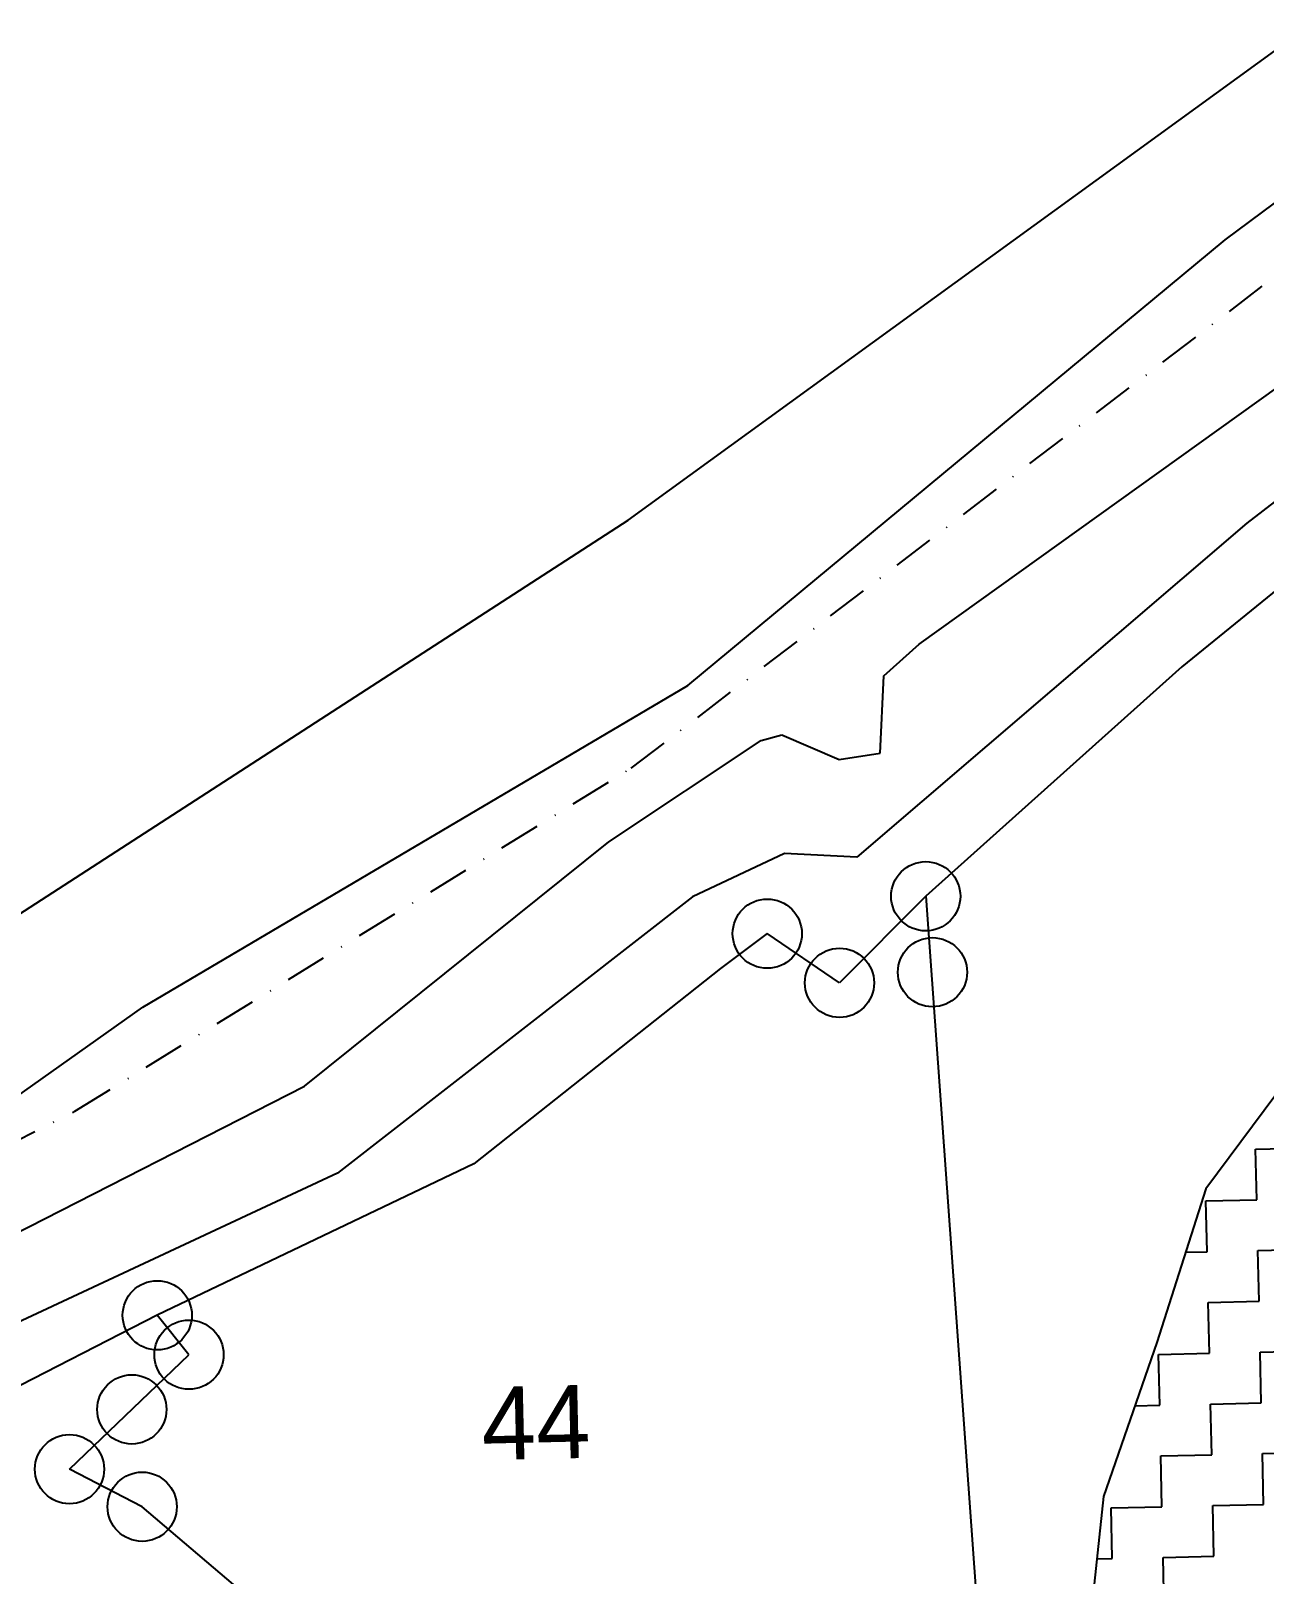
# Model space of a CAD drawing. Header units: metres. Extents: x 281463 to 283423, y 2096851 to 2099007.
# Drawn here: x 282380.2 to 282529.2, y 2098531.2 to 2098717.7 of the extents above; entities that cross this region are included whole.
import ezdxf
from ezdxf.enums import TextEntityAlignment as Align

# ---------------------------------------------------------------- set-up
doc = ezdxf.new("R2010")
doc.units = ezdxf.units.M
doc.linetypes.add('DASHDOT', pattern=[1, 0.5, -0.25, 0, -0.25])
for name, color, linetype in [('LINE_WATER', 4, 'Continuous'), ('POLY_HATCH', 12, 'Continuous'), ('POLY_PARCEL', 6, 'Continuous'), ('POLY_WATER', 4, 'Continuous'), ('TEXT_PARCEL', 7, 'Continuous'), ('V_BOUND_STREAM_LINE', 7, 'DASHDOT')]:
    doc.layers.add(name, color=color, linetype=linetype)
doc.styles.add('TEXT_MAP', font='')
doc.styles.get('TEXT_MAP').set_extended_font_data('Kruti Dev 050')

msp = doc.modelspace()

# ---------------------------------------------------------------- linework, layer by layer
for centre in [(282488.29, 2098613.14), (282469.15, 2098608.62), (282489.1, 2098603.96), (282477.88, 2098602.68), (282395.48, 2098562.51), (282399.31, 2098557.75), (282392.41, 2098551.14), (282384.88, 2098543.92), (282393.66, 2098539.38)]:
    msp.add_circle(centre, 4.18)
at = {"layer": 'LINE_WATER'}
for p, q in [((282524.43, 2098692.43), (282547.73, 2098709.78)), ((282487.49, 2098643.6), (282559.28, 2098695.08)), ((282571.79, 2098692.86), (282527.06, 2098658.2)), ((282459.55, 2098638.62), (282524.43, 2098692.43)), ((282527.06, 2098658.2), (282479.96, 2098617.88)), ((282483.21, 2098639.77), (282487.49, 2098643.6)), ((282393.72, 2098599.74), (282459.55, 2098638.62)), ((282482.8, 2098630.41), (282483.21, 2098639.77)), ((282450, 2098619.7), (282468.43, 2098631.96)), ((282468.43, 2098631.96), (282470.91, 2098632.64)), ((282470.91, 2098632.64), (282477.83, 2098629.67)), ((282477.83, 2098629.67), (282482.8, 2098630.41)), ((282413.26, 2098590.21), (282450, 2098619.7)), ((282471.23, 2098618.31), (282460.12, 2098613.07)), ((282479.96, 2098617.88), (282471.23, 2098618.31)), ((282460.12, 2098613.07), (282417.23, 2098579.7)), ((282374.7, 2098586.23), (282393.72, 2098599.74)), ((282358.4, 2098562.17), (282413.26, 2098590.21)), ((282417.23, 2098579.7), (282365.41, 2098555.47))]:
    msp.add_line(p, q, dxfattribs=at)
at = {"layer": 'POLY_HATCH'}
for p, q in [((282538.22, 2098599.46), (282522.1, 2098577.81)), ((282522.1, 2098577.81), (282516.18, 2098559.22)), ((282516.18, 2098559.22), (282509.74, 2098540.63)), ((282509.74, 2098540.63), (282507.57, 2098520.02))]:
    msp.add_line(p, q, dxfattribs=at)
at = {"layer": 'POLY_HATCH', "linetype": 'Continuous'}
for p, q in [((282528.13, 2098582.59), (282534.26, 2098582.73)), ((282528.26, 2098576.46), (282528.13, 2098582.59)), ((282522.13, 2098576.33), (282528.26, 2098576.46)), ((282522.27, 2098570.19), (282522.13, 2098576.33)), ((282519.66, 2098570.13), (282522.27, 2098570.19)), ((282528.4, 2098570.33), (282534.53, 2098570.47)), ((282528.54, 2098564.2), (282528.4, 2098570.33)), ((282522.4, 2098564.06), (282528.54, 2098564.2)), ((282522.54, 2098557.93), (282522.4, 2098564.06)), ((282516.41, 2098557.79), (282522.54, 2098557.93)), ((282516.55, 2098551.66), (282516.41, 2098557.79)), ((282528.67, 2098558.06), (282534.81, 2098558.2)), ((282528.81, 2098551.93), (282528.67, 2098558.06)), ((282513.54, 2098551.59), (282516.55, 2098551.66)), ((282522.68, 2098551.79), (282528.81, 2098551.93)), ((282522.82, 2098545.66), (282522.68, 2098551.79)), ((282516.68, 2098545.53), (282522.82, 2098545.66)), ((282516.82, 2098539.39), (282516.68, 2098545.53)), ((282528.95, 2098545.8), (282535.08, 2098545.94)), ((282529.09, 2098539.67), (282528.95, 2098545.8)), ((282510.69, 2098539.26), (282516.82, 2098539.39)), ((282510.82, 2098533.12), (282510.69, 2098539.26)), ((282522.95, 2098539.53), (282529.09, 2098539.67)), ((282523.09, 2098533.4), (282522.95, 2098539.53)), ((282508.95, 2098533.08), (282510.82, 2098533.12)), ((282516.96, 2098533.26), (282523.09, 2098533.4)), ((282517.09, 2098527.13), (282516.96, 2098533.26))]:
    msp.add_line(p, q, dxfattribs=at)
at = {"layer": 'POLY_PARCEL'}
for p, q in [((282488.29, 2098613.14), (282488.29, 2098613.14)), ((282488.29, 2098613.14), (282495.25, 2098516.51)), ((282399.31, 2098557.75), (282395.48, 2098562.51)), ((282384.88, 2098543.92), (282399.31, 2098557.75)), ((282393.66, 2098539.38), (282384.88, 2098543.92)), ((282410.28, 2098525.25), (282393.66, 2098539.38))]:
    msp.add_line(p, q, dxfattribs=at)
at = {"layer": 'POLY_WATER'}
for p, q in [((282452.34, 2098658.57), (282533.75, 2098717.7)), ((282575.52, 2098686.72), (282519.21, 2098640.85)), ((282361.7, 2098599.91), (282452.34, 2098658.57)), ((282519.21, 2098640.85), (282488.29, 2098613.14)), ((282488.29, 2098613.14), (282477.88, 2098602.68)), ((282469.15, 2098608.62), (282463.51, 2098604.4)), ((282477.88, 2098602.68), (282469.15, 2098608.62)), ((282463.51, 2098604.4), (282433.73, 2098580.81)), ((282433.73, 2098580.81), (282395.48, 2098562.51)), ((282395.48, 2098562.51), (282375.56, 2098552.31)), ((282395.48, 2098562.51), (282395.48, 2098562.51)), ((282395.48, 2098562.51), (282395.48, 2098562.51))]:
    msp.add_line(p, q, dxfattribs=at)
at = {"layer": 'V_BOUND_STREAM_LINE', "ltscale": 10}
for p, q in [((282452.72, 2098628.62), (282561.2, 2098711.49)), ((282385.53, 2098587.17), (282452.72, 2098628.62)), ((282331.16, 2098559.68), (282385.53, 2098587.17))]:
    msp.add_line(p, q, dxfattribs=at)

# ---------------------------------------------------------------- texts
at = {"layer": 'TEXT_PARCEL', "style": 'TEXT_MAP'}
msp.add_text('44', height=8.833, rotation=1.2801, dxfattribs=at).set_placement((282441.21, 2098549.56), align=Align.MIDDLE)

doc.saveas('drawing.dxf')
